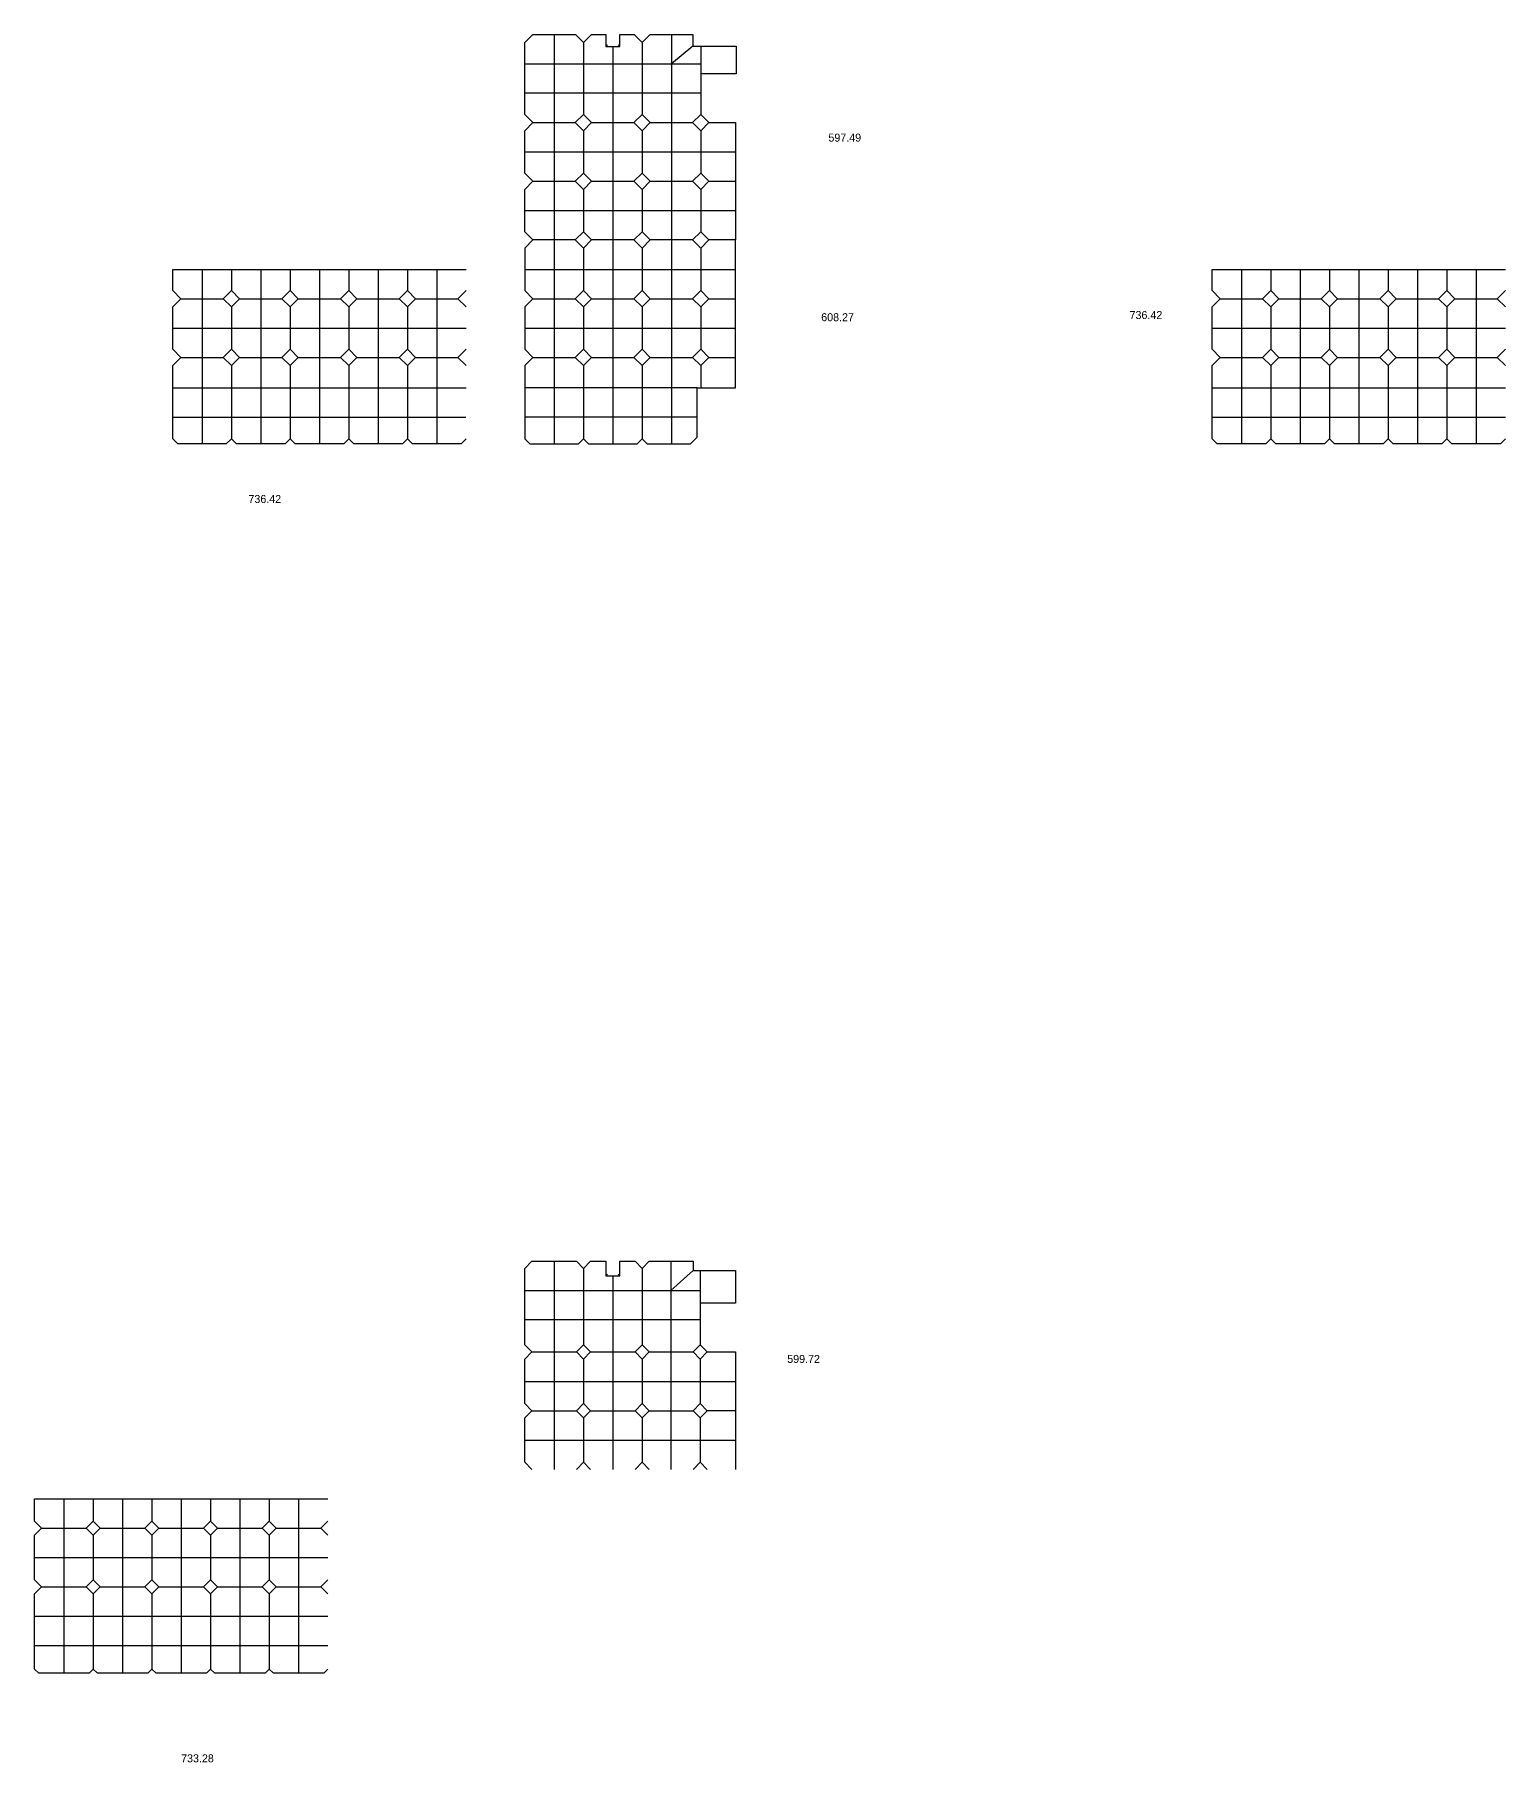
# Model space of a CAD drawing. Header units: millimetres. Extents: x -552870 to 1405794, y -1345622 to 197746.
# Drawn here: x 1130023 to 1405794, y -882131 to -558309 of the extents above; entities that cross this region are included whole.
import ezdxf

# ---------------------------------------------------------------- set-up
doc = ezdxf.new("R2010")
doc.units = ezdxf.units.MM
doc.header["$LTSCALE"] = 1000
doc.header["$MEASUREMENT"] = 0
doc.layers.get('0').update_dxf_attribs({"linetype": 'CONTINUOUS'})
doc.styles.add('나눔바른고딕', font='')
doc.styles.get('나눔바른고딕').set_extended_font_data('나눔바른고딕')

msp = doc.modelspace()

# ---------------------------------------------------------------- linework, layer by layer
at = {"color": 114, "ltscale": 10000, "true_color": 0x139b48}
for points in [[(1223454.4, -596809.5), (1221930.1, -595285.2), (1221930.1, -587333.7), (1223454.4, -585809.5), (1221930.1, -584285.2), (1221930.1, -576333.7), (1223454.4, -574809.5), (1221930.1, -573285.2), (1221931.6, -559808), (1223430.1, -558309.5), (1231430.1, -558309.5), (1232930.1, -559809.5), (1234430.1, -558309.5), (1237130.1, -558309.5), (1237130.1, -560534.5), (1239730.1, -560534.5), (1239730.1, -558309.5), (1242430.1, -558309.5), (1243930.1, -559809.5), (1245430.1, -558309.5), (1253430.1, -558309.5), (1253430.1, -560509.5), (1261555.1, -560509.5), (1261555.1, -565659.5), (1254930.1, -565659.5), (1254930.1, -573285.2), (1253405.8, -574809.5), (1254930.1, -576333.7), (1256454.4, -574809.5), (1254930.1, -573285.2)], [(1227430.1, -558309.5), (1227430.1, -596809.5)], [(1232930.1, -559809.5), (1232930.1, -573285.2)], [(1243930.1, -559809.5), (1243930.1, -573285.2)], [(1249430.1, -558309.5), (1249430.1, -596809.5)], [(1237430.1, -560234.5), (1237130.1, -560534.5)], [(1238430.1, -560534.5), (1238430.1, -596809.5)], [(1239430.1, -560234.5), (1239730.1, -560534.5)], [(1253430.1, -560509.5), (1249430.1, -563809.5)], [(1254930.1, -560509.5), (1254930.1, -565659.5)], [(1221930.1, -563809.5), (1254930.1, -563809.5)], [(1254930.1, -569309.5), (1221930.5, -569309.5)], [(1223454.4, -574809.5), (1231405.8, -574809.5)], [(1232930.1, -573285.2), (1231405.8, -574809.5), (1232930.1, -576333.7), (1234454.4, -574809.5), (1232930.1, -573285.2)], [(1232930.1, -576333.7), (1232930.1, -584285.2)], [(1234454.4, -574809.5), (1242405.8, -574809.5)], [(1243930.1, -573285.2), (1242405.8, -574809.5), (1243930.1, -576333.7), (1245454.4, -574809.5), (1243930.1, -573285.2)], [(1243930.1, -576333.7), (1243930.1, -584285.2)], [(1245454.4, -574809.5), (1253405.8, -574809.5)], [(1254930.1, -576333.7), (1254930.1, -584285.2)], [(1256454.4, -574809.5), (1261455.1, -574809.5), (1261455.1, -596809.5)], [(1221930.1, -580309.5), (1261455.1, -580309.5)], [(1223454.4, -585809.5), (1231405.8, -585809.5)], [(1232930.1, -584285.2), (1231405.8, -585809.5), (1232930.1, -587333.7), (1234454.4, -585809.5), (1232930.1, -584285.2)], [(1234454.4, -585809.5), (1242405.8, -585809.5)], [(1243930.1, -584285.2), (1242405.8, -585809.5), (1243930.1, -587333.7), (1245454.4, -585809.5), (1243930.1, -584285.2)], [(1245454.4, -585809.5), (1253405.8, -585809.5)], [(1254930.1, -584285.2), (1253405.8, -585809.5), (1254930.1, -587333.7), (1256454.4, -585809.5), (1254930.1, -584285.2)], [(1256454.4, -585809.5), (1261455.1, -585809.5)], [(1232930.1, -587333.7), (1232930.1, -595285.2)], [(1243930.1, -587333.7), (1243930.1, -595285.2)], [(1254930.1, -587333.7), (1254930.1, -595285.2)], [(1221930.1, -591309.5), (1261455.1, -591309.5)], [(1231405.8, -596809.5), (1232930.1, -595285.2), (1234454.4, -596809.5)], [(1242405.8, -596809.5), (1243930.1, -595285.2), (1245454.4, -596809.5)], [(1253405.8, -596809.5), (1254930.1, -595285.2), (1256454.4, -596809.5)], [(1261455.1, -596809.5), (1256454.4, -596809.5), (1254930.1, -598333.7), (1253405.8, -596809.5), (1245454.4, -596809.5), (1243930.1, -598333.7), (1242405.8, -596809.5), (1234454.4, -596809.5), (1232930.1, -598333.7), (1231405.8, -596809.5), (1223454.4, -596809.5), (1221929.8, -598333.4), (1221930.1, -606285.2), (1223454.4, -607809.5), (1221930.1, -609333.7), (1221930.1, -617285.2), (1223454.4, -618809.5), (1221930.1, -620333.7), (1221930.1, -634059.5), (1222880.1, -635009.5), (1231980.1, -635009.5), (1232930.1, -634059.5), (1233880.1, -635009.5), (1242980.1, -635009.5), (1243930.1, -634059.5), (1244880.1, -635009.5), (1253030.1, -635009.5), (1254280.1, -633759.5), (1254280.1, -624509.5), (1261455.1, -624509.5), (1261455.1, -596809.5)], [(1227430.1, -596809.5), (1227430.1, -635009.5)], [(1232930.1, -598333.7), (1232930.1, -606285.2)], [(1238430.1, -596809.5), (1238430.1, -635009.5)], [(1243930.1, -598333.7), (1243930.1, -606285.2)], [(1249430.1, -596809.5), (1249430.1, -635009.5)], [(1254930.1, -598333.7), (1254930.1, -606285.2)], [(1210930.1, -634059.5), (1209980.1, -635009.5), (1200880.1, -635009.5), (1199930.1, -634059.5), (1198980.1, -635009.5), (1189880.1, -635009.5), (1188930.1, -634059.5), (1187980.1, -635009.5), (1178880.1, -635009.5), (1177930.1, -634059.5), (1176980.1, -635009.5), (1167880.1, -635009.5), (1166930.1, -634059.5), (1165980.1, -635009.5), (1156880.1, -635009.5), (1155930.1, -634059.5), (1155930.1, -620333.7), (1157454.4, -618809.5), (1155930.1, -617285.2), (1155930.1, -609333.7), (1157454.4, -607809.5), (1155930.1, -606285.2), (1155930.1, -602309.5), (1210930.1, -602311.1)], [(1161430.1, -602309.5), (1161430.1, -635009.5)], [(1166930.1, -602309.5), (1166930.1, -606285.2)], [(1172430.1, -602309.5), (1172430.1, -635009.5)], [(1177930.1, -602309.5), (1177930.1, -606285.2)], [(1183430.1, -602309.5), (1183430.1, -635009.5)], [(1188930.1, -602309.5), (1188930.1, -606285.2)], [(1194430.1, -602309.5), (1194430.1, -635009.5)], [(1199930.1, -602309.5), (1199930.1, -606285.2)], [(1205430.1, -602309.5), (1205430.1, -635009.5)], [(1221928.7, -602309.5), (1261455.1, -602309.5)], [(1405794.5, -634059.5), (1404844.5, -635009.5), (1395744.5, -635009.5), (1394794.5, -634059.5), (1393844.5, -635009.5), (1384744.5, -635009.5), (1383794.5, -634059.5), (1382844.5, -635009.5), (1373744.5, -635009.5), (1372794.5, -634059.5), (1371844.5, -635009.5), (1362744.5, -635009.5), (1361794.5, -634059.5), (1360844.5, -635009.5), (1351744.5, -635009.5), (1350794.5, -634059.5), (1350794.5, -620333.7), (1352318.7, -618809.5), (1350794.5, -617285.2), (1350794.5, -609333.7), (1352318.7, -607809.5), (1350794.5, -606285.2), (1350794.5, -602309.5), (1405794.5, -602311.1)], [(1356294.5, -602309.5), (1356294.5, -635009.5)], [(1361794.5, -602309.5), (1361794.5, -606285.2)], [(1367294.5, -602309.5), (1367294.5, -635009.5)], [(1372794.5, -602309.5), (1372794.5, -606285.2)], [(1378294.5, -602309.5), (1378294.5, -635009.5)], [(1383794.5, -602309.5), (1383794.5, -606285.2)], [(1389294.5, -602309.5), (1389294.5, -635009.5)], [(1394794.5, -602309.5), (1394794.5, -606285.2)], [(1400294.5, -602309.5), (1400294.5, -635009.5)], [(1157454.4, -607809.5), (1165405.8, -607809.5)], [(1166930.1, -606285.2), (1165405.8, -607809.5), (1166930.1, -609333.7), (1168454.4, -607809.5), (1166930.1, -606285.2)], [(1168454.4, -607809.5), (1176405.8, -607809.5)], [(1177930.1, -606285.2), (1176405.8, -607809.5), (1177930.1, -609333.7), (1179454.4, -607809.5), (1177930.1, -606285.2)], [(1179454.4, -607809.5), (1187405.8, -607809.5)], [(1188930.1, -606285.2), (1187405.8, -607809.5), (1188930.1, -609333.7), (1190454.4, -607809.5), (1188930.1, -606285.2)], [(1190454.4, -607809.5), (1198405.8, -607809.5)], [(1199930.1, -606285.2), (1198405.8, -607809.5), (1199930.1, -609333.7), (1201454.4, -607809.5), (1199930.1, -606285.2)], [(1201454.4, -607809.5), (1209405.8, -607809.5)], [(1210930.1, -606285.2), (1209405.8, -607809.5), (1210930.1, -609333.7)], [(1223454.4, -607809.5), (1231405.8, -607809.5)], [(1232930.1, -606285.2), (1231405.8, -607809.5), (1232930.1, -609333.7), (1234454.4, -607809.5), (1232930.1, -606285.2)], [(1234454.4, -607809.5), (1242405.8, -607809.5)], [(1243930.1, -606285.2), (1242405.8, -607809.5), (1243930.1, -609333.7), (1245454.4, -607809.5), (1243930.1, -606285.2)], [(1245454.4, -607809.5), (1253405.8, -607809.5)], [(1254930.1, -606285.2), (1253405.8, -607809.5), (1254930.1, -609333.7), (1256454.4, -607809.5), (1254930.1, -606285.2)], [(1256454.4, -607809.5), (1261455.1, -607809.5)], [(1352318.7, -607809.5), (1360270.2, -607809.5)], [(1361794.5, -606285.2), (1360270.2, -607809.5), (1361794.5, -609333.7), (1363318.7, -607809.5), (1361794.5, -606285.2)], [(1363318.7, -607809.5), (1371270.2, -607809.5)], [(1372794.5, -606285.2), (1371270.2, -607809.5), (1372794.5, -609333.7), (1374318.7, -607809.5), (1372794.5, -606285.2)], [(1374318.7, -607809.5), (1382270.2, -607809.5)], [(1383794.5, -606285.2), (1382270.2, -607809.5), (1383794.5, -609333.7), (1385318.7, -607809.5), (1383794.5, -606285.2)], [(1385318.7, -607809.5), (1393270.2, -607809.5)], [(1394794.5, -606285.2), (1393270.2, -607809.5), (1394794.5, -609333.7), (1396318.7, -607809.5), (1394794.5, -606285.2)], [(1396318.7, -607809.5), (1404270.2, -607809.5)], [(1405794.5, -606285.2), (1404270.2, -607809.5), (1405794.5, -609333.7)], [(1166930.1, -609333.7), (1166930.1, -617285.2)], [(1177930.1, -609333.7), (1177930.1, -617285.2)], [(1188930.1, -609333.7), (1188930.1, -617285.2)], [(1199930.1, -609333.7), (1199930.1, -617285.2)], [(1232930.1, -609333.7), (1232930.1, -617285.2)], [(1243930.1, -609333.7), (1243930.1, -617285.2)], [(1254930.1, -609333.7), (1254930.1, -617285.2)], [(1361794.5, -609333.7), (1361794.5, -617285.2)], [(1372794.5, -609333.7), (1372794.5, -617285.2)], [(1383794.5, -609333.7), (1383794.5, -617285.2)], [(1394794.5, -609333.7), (1394794.5, -617285.2)], [(1155930.1, -613309.5), (1210930.1, -613309.5)], [(1221928.7, -613309.5), (1261455.1, -613309.5)], [(1350794.5, -613309.5), (1405794.5, -613309.5)], [(1166930.1, -617285.2), (1165405.8, -618809.5), (1166930.1, -620333.7), (1168454.4, -618809.5), (1166930.1, -617285.2)], [(1177930.1, -617285.2), (1176405.8, -618809.5), (1177930.1, -620333.7), (1179454.4, -618809.5), (1177930.1, -617285.2)], [(1188930.1, -617285.2), (1187405.8, -618809.5), (1188930.1, -620333.7), (1190454.4, -618809.5), (1188930.1, -617285.2)], [(1199930.1, -617285.2), (1198405.8, -618809.5), (1199930.1, -620333.7), (1201454.4, -618809.5), (1199930.1, -617285.2)], [(1210930.1, -617285.2), (1209405.8, -618809.5), (1210930.1, -620333.7)], [(1232930.1, -617285.2), (1231405.8, -618809.5), (1232930.1, -620333.7), (1234454.4, -618809.5), (1232930.1, -617285.2)], [(1243930.1, -617285.2), (1242405.8, -618809.5), (1243930.1, -620333.7), (1245454.4, -618809.5), (1243930.1, -617285.2)], [(1254930.1, -617285.2), (1253405.8, -618809.5), (1254930.1, -620333.7), (1256454.4, -618809.5), (1254930.1, -617285.2)], [(1361794.5, -617285.2), (1360270.2, -618809.5), (1361794.5, -620333.7), (1363318.7, -618809.5), (1361794.5, -617285.2)], [(1372794.5, -617285.2), (1371270.2, -618809.5), (1372794.5, -620333.7), (1374318.7, -618809.5), (1372794.5, -617285.2)], [(1383794.5, -617285.2), (1382270.2, -618809.5), (1383794.5, -620333.7), (1385318.7, -618809.5), (1383794.5, -617285.2)], [(1394794.5, -617285.2), (1393270.2, -618809.5), (1394794.5, -620333.7), (1396318.7, -618809.5), (1394794.5, -617285.2)], [(1405794.5, -617285.2), (1404270.2, -618809.5), (1405794.5, -620333.7)], [(1157454.4, -618809.5), (1165405.8, -618809.5)], [(1166930.1, -620333.7), (1166930.1, -634059.5)], [(1168454.4, -618809.5), (1176405.8, -618809.5)], [(1177930.1, -620333.7), (1177930.1, -634059.5)], [(1179454.4, -618809.5), (1187405.8, -618809.5)], [(1188930.1, -620333.7), (1188930.1, -634059.5)], [(1190454.4, -618809.5), (1198405.8, -618809.5)], [(1199930.1, -620333.7), (1199930.1, -634059.5)], [(1201454.4, -618809.5), (1209405.8, -618809.5)], [(1223454.4, -618809.5), (1231405.8, -618809.5)], [(1232930.1, -620333.7), (1232930.1, -634059.5)], [(1234454.4, -618809.5), (1242405.8, -618809.5)], [(1243930.1, -620358.7), (1243930.1, -634059.5)], [(1245454.4, -618809.5), (1253405.8, -618809.5)], [(1254930.1, -620333.7), (1254930.1, -624509.5)], [(1256454.4, -618809.5), (1261455.1, -618809.5)], [(1352318.7, -618809.5), (1360270.2, -618809.5)], [(1361794.5, -620333.7), (1361794.5, -634059.5)], [(1363318.7, -618809.5), (1371270.2, -618809.5)], [(1372794.5, -620333.7), (1372794.5, -634059.5)], [(1374318.7, -618809.5), (1382270.2, -618809.5)], [(1383794.5, -620333.7), (1383794.5, -634059.5)], [(1385318.7, -618809.5), (1393270.2, -618809.5)], [(1394794.5, -620333.7), (1394794.5, -634059.5)], [(1396318.7, -618809.5), (1404270.2, -618809.5)], [(1155930.1, -624509.5), (1210930.1, -624509.5)], [(1254280.1, -624509.5), (1221930.1, -624509.5)], [(1350794.5, -624509.5), (1405794.5, -624509.5)], [(1155930.1, -630009.5), (1210910.5, -630009.5)], [(1254280.1, -630009.5), (1221930.1, -630009.5)], [(1350794.5, -630009.5), (1405774.9, -630009.5)], [(1223254.4, -827209.5), (1221928.9, -825886.4), (1221930.1, -817533.7), (1223254.4, -816209.5), (1221929.3, -814886), (1221929.5, -806533.2), (1223254.4, -805209.5), (1221930.1, -803885.2), (1221930.1, -789533.7), (1223254.4, -788209.5), (1231605.8, -788209.5), (1232930.1, -789533.7), (1234254.4, -788209.5), (1237130.1, -788209.5), (1237130.1, -790934.5), (1239730.1, -790934.5), (1239730.1, -788209.5), (1242605.8, -788209.5), (1243930.1, -789533.7), (1245254.4, -788209.5), (1253505.8, -788209.5), (1253505.8, -789909.5), (1261455.1, -789909.5), (1261455.1, -796059.5), (1254830.1, -796059.5), (1254830.1, -803885.2)], [(1227430.1, -788209.5), (1227430.1, -827209.5)], [(1232930.1, -789533.7), (1232930.1, -803885.2)], [(1243930.1, -789533.7), (1243930.1, -803885.2)], [(1249330.1, -788209.5), (1249330.1, -827209.5)], [(1253505.8, -789909.5), (1249330.1, -793709.5)], [(1254830.1, -789909.5), (1254830.1, -796059.5)], [(1237430.1, -790634.5), (1237130.1, -790934.5)], [(1238430.1, -790934.5), (1238430.1, -827209.5)], [(1239430.1, -790634.5), (1239730.1, -790934.5)], [(1221930.1, -793709.5), (1254830.1, -793709.5)], [(1254830.1, -799209.5), (1221930.1, -799209.5)], [(1223254.4, -805209.5), (1231605.8, -805209.5)], [(1232930.1, -803885.2), (1231605.8, -805209.5), (1232930.1, -806533.7), (1234254.4, -805209.5), (1232930.1, -803885.2)], [(1234254.4, -805209.5), (1242605.8, -805209.5)], [(1243930.1, -803885.2), (1242605.8, -805209.5), (1243930.1, -806533.7), (1245254.4, -805209.5), (1243930.1, -803885.2)], [(1245254.4, -805209.5), (1253505.8, -805209.5)], [(1254830.1, -803885.2), (1253505.8, -805209.5), (1254830.1, -806533.7), (1256154.4, -805209.5), (1254830.1, -803885.2)], [(1256154.4, -805209.5), (1261455.1, -805209.5), (1261455.1, -827209.5)], [(1232930.1, -806533.7), (1232930.1, -814885.2)], [(1243930.1, -806533.7), (1243930.1, -814885.2)], [(1254830.1, -806533.7), (1254830.1, -814885.2)], [(1221929.4, -810709.5), (1261455.1, -810709.5)], [(1232930.1, -814885.2), (1231605.8, -816209.5), (1232930.1, -817533.7), (1234254.4, -816209.5), (1232930.1, -814885.2)], [(1243930.1, -814885.2), (1242605.8, -816209.5), (1243930.1, -817533.7), (1245254.4, -816209.5), (1243930.1, -814885.2)], [(1254830.1, -814885.2), (1253505.8, -816209.5), (1254830.1, -817533.7), (1256154.4, -816209.5), (1254830.1, -814885.2)], [(1223254.4, -816209.5), (1231605.8, -816209.5)], [(1232930.1, -817533.7), (1232930.1, -825885.2)], [(1234254.4, -816209.5), (1242605.8, -816209.5)], [(1243930.1, -817533.7), (1243930.1, -825885.2)], [(1245254.4, -816209.5), (1253505.8, -816209.5)], [(1254830.1, -817533.7), (1254830.1, -825885.2)], [(1261455.1, -816209.5), (1256154.4, -816209.5)], [(1221929, -821709.5), (1261455.1, -821709.5)], [(1234254.4, -827209.5), (1232930.1, -825885.2), (1231605.8, -827209.5)], [(1245254.4, -827209.5), (1243930.1, -825885.2), (1242605.8, -827209.5)], [(1256154.4, -827209.5), (1254830.1, -825885.2), (1253505.8, -827209.5)], [(1185023.4, -864635.2), (1184249.2, -865409.5), (1174797.7, -865409.5), (1174023.4, -864635.2), (1173249.2, -865409.5), (1163797.7, -865409.5), (1163023.4, -864635.2), (1162249.2, -865409.5), (1152797.7, -865409.5), (1152023.4, -864635.2), (1151249.2, -865409.5), (1141797.7, -865409.5), (1141023.4, -864635.2), (1140249.2, -865409.5), (1130797.7, -865409.5), (1130023.4, -864635.2), (1130023.4, -850533.7), (1131347.7, -849209.5), (1130023.4, -847885.2), (1130023.4, -839533.7), (1131347.7, -838209.5), (1130023.4, -836885.2), (1130023.4, -832709.5), (1185023.4, -832709.5)], [(1135523.4, -832709.5), (1135523.4, -865409.5)], [(1141023.4, -832709.5), (1141023.4, -836885.2)], [(1146523.4, -832709.5), (1146523.4, -865409.5)], [(1152023.4, -832709.5), (1152023.4, -836885.2)], [(1157523.4, -832709.5), (1157523.4, -865409.5)], [(1163023.4, -832709.5), (1163023.4, -836885.2)], [(1168523.4, -832709.5), (1168523.4, -865409.5)], [(1174023.4, -832709.5), (1174023.4, -836885.2)], [(1179523.4, -832709.5), (1179523.4, -865409.5)], [(1131347.7, -838209.5), (1139699.2, -838209.5)], [(1141023.4, -836885.2), (1139699.2, -838209.5), (1141023.4, -839533.7), (1142347.7, -838209.5), (1141023.4, -836885.2)], [(1142347.7, -838209.5), (1150699.2, -838209.5)], [(1152023.4, -836885.2), (1150699.2, -838209.5), (1152023.4, -839533.7), (1153347.7, -838209.5), (1152023.4, -836885.2)], [(1153347.7, -838209.5), (1161699.2, -838209.5)], [(1163023.4, -836885.2), (1161699.2, -838209.5), (1163023.4, -839533.7), (1164347.7, -838209.5), (1163023.4, -836885.2)], [(1164347.7, -838209.5), (1172699.2, -838209.5)], [(1174023.4, -836885.2), (1172699.2, -838209.5), (1174023.4, -839533.7), (1175347.7, -838209.5), (1174023.4, -836885.2)], [(1175347.7, -838209.5), (1183699.2, -838209.5)], [(1185023.4, -836885.2), (1183699.2, -838209.5), (1185023.4, -839533.7)], [(1141023.4, -839533.7), (1141023.4, -847885.2)], [(1152023.4, -839533.7), (1152023.4, -847885.2)], [(1163023.4, -839533.7), (1163023.4, -847885.2)], [(1174023.4, -839533.7), (1174023.4, -847885.2)], [(1130023.4, -843709.5), (1185022.9, -843709.5)], [(1141023.4, -847885.2), (1139699.2, -849209.5), (1141023.4, -850533.7), (1142347.7, -849209.5), (1141023.4, -847885.2)], [(1152023.4, -847885.2), (1150699.2, -849209.5), (1152023.4, -850533.7), (1153347.7, -849209.5), (1152023.4, -847885.2)], [(1163023.4, -847885.2), (1161699.2, -849209.5), (1163023.4, -850533.7), (1164347.7, -849209.5), (1163023.4, -847885.2)], [(1174023.4, -847885.2), (1172699.2, -849209.5), (1174023.4, -850533.7), (1175347.7, -849209.5), (1174023.4, -847885.2)], [(1185023.4, -847885.2), (1183699.2, -849209.5), (1185023.4, -850533.7)], [(1131347.7, -849209.5), (1139699.2, -849209.5)], [(1141023.4, -850533.7), (1141023.4, -864635.2)], [(1142347.7, -849209.5), (1150699.2, -849209.5)], [(1152023.4, -850533.7), (1152023.4, -864635.2)], [(1153347.7, -849209.5), (1161699.2, -849209.5)], [(1163023.4, -850533.7), (1163023.4, -864635.2)], [(1164347.7, -849209.5), (1172699.2, -849209.5)], [(1174023.4, -850533.7), (1174023.4, -864635.2)], [(1175347.7, -849209.5), (1183699.2, -849209.5)], [(1130023.4, -854709.5), (1185022.9, -854709.5)], [(1130023.4, -860209.5), (1185023.2, -860209.5)]]:
    msp.add_lwpolyline(points, dxfattribs=at)

# ---------------------------------------------------------------- texts
at = {"color": 114, "ltscale": 10000, "true_color": 0x139b48, "style": '나눔바른고딕'}
for s, p in [('597.49', (1278859.6, -578375.3)), ('608.27', (1277510.8, -612030.9)), ('736.42', (1335319.4, -611625)), ('736.42', (1170122.7, -646095.4)), ('599.72', (1271136.3, -807260.7)), ('733.28', (1157501.7, -882109.5))]:
    msp.add_text(s, height=1500, dxfattribs=at).set_placement(p)

doc.saveas('drawing.dxf')
